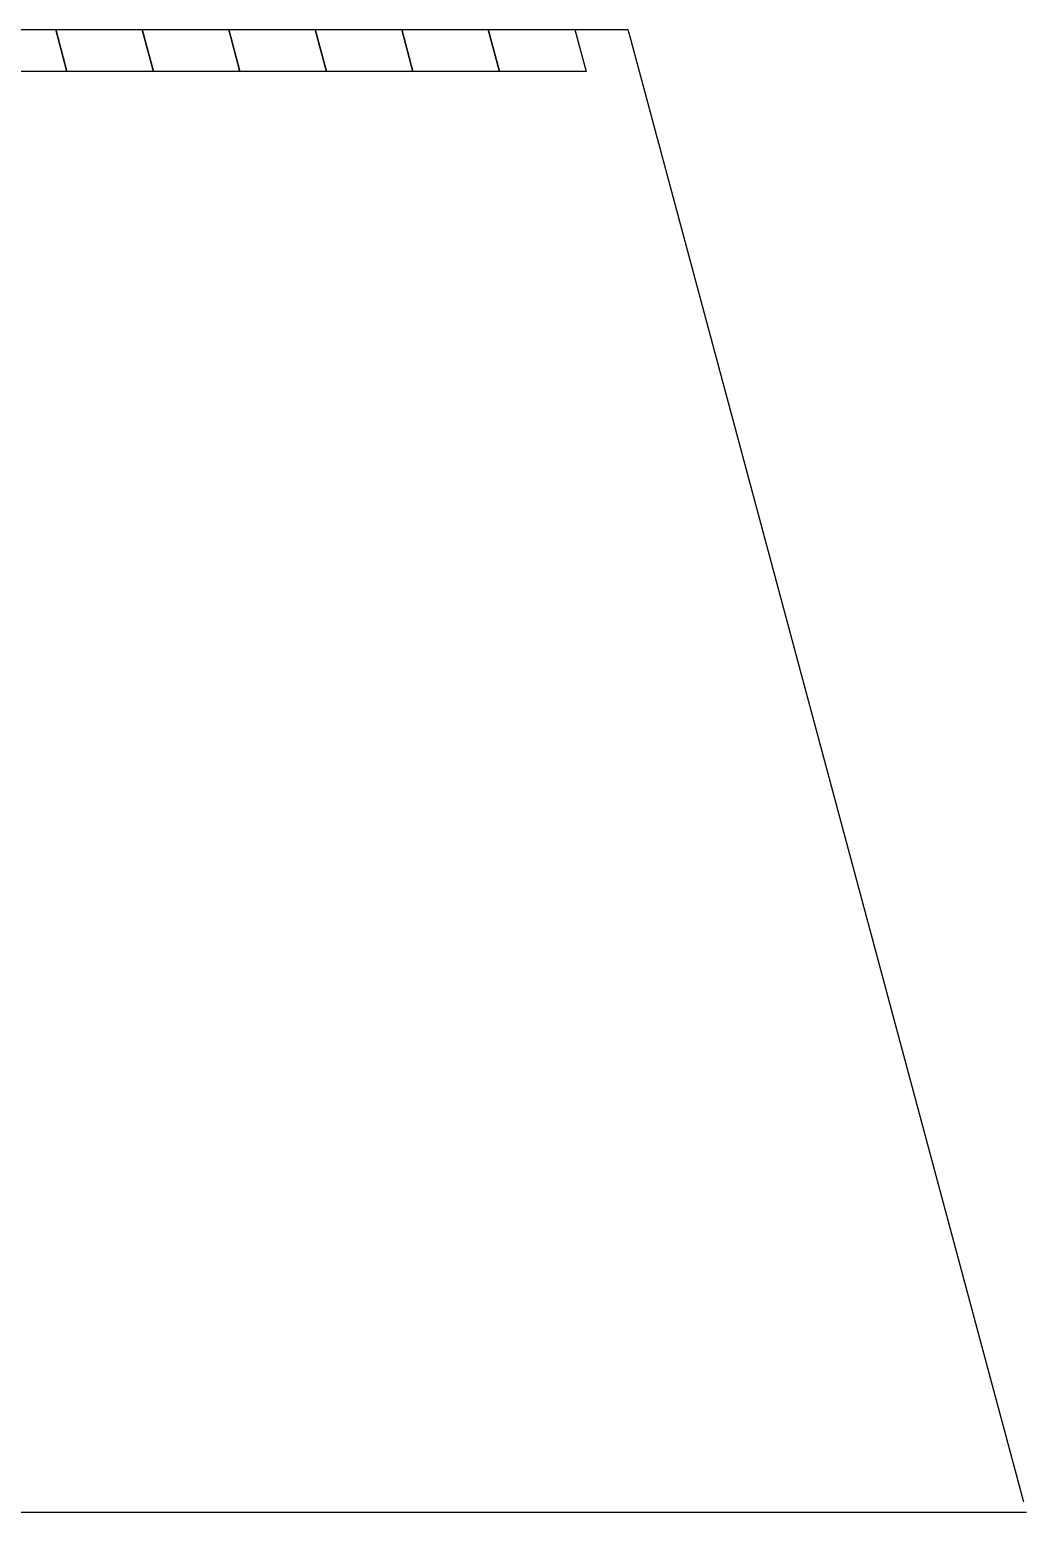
# Model space of a CAD drawing. Header units: millimetres. Extents: x 1263 to 3002, y 1308 to 2683.
# Drawn here: x 1438.88 to 1443.49, y 1389.29 to 1396.14 of the extents above; entities that cross this region are included whole.
import ezdxf

# ---------------------------------------------------------------- set-up
doc = ezdxf.new("R2010")
doc.units = ezdxf.units.MM

msp = doc.modelspace()

# ---------------------------------------------------------------- linework, layer by layer
msp.add_lwpolyline([(1443.48902, 1389.2851), (1438.43902, 1389.2851), (1438.42608, 1389.3334), (1436.6014, 1396.14317), (1441.64685, 1396.14317), (1441.65983, 1396.09488), (1443.47608, 1389.3334)])
for points in [[(1438.6014, 1396.14317), (1439.0014, 1396.14317), (1439.05317, 1395.94999), (1438.65317, 1395.94999)], [(1439.0014, 1396.14317), (1439.4014, 1396.14317), (1439.45317, 1395.94999), (1439.05317, 1395.94999)], [(1439.4014, 1396.14317), (1439.8014, 1396.14317), (1439.85317, 1395.94999), (1439.45317, 1395.94999)], [(1439.8014, 1396.14317), (1440.2014, 1396.14317), (1440.25317, 1395.94999), (1439.85317, 1395.94999)], [(1440.2014, 1396.14317), (1440.6014, 1396.14317), (1440.65317, 1395.94999), (1440.25317, 1395.94999)], [(1440.6014, 1396.14317), (1441.0014, 1396.14317), (1441.05317, 1395.94999), (1440.65317, 1395.94999)], [(1441.0014, 1396.14317), (1441.4014, 1396.14317), (1441.45317, 1395.94999), (1441.05317, 1395.94999)]]:
    msp.add_lwpolyline(points, close=True)

doc.saveas('drawing.dxf')
